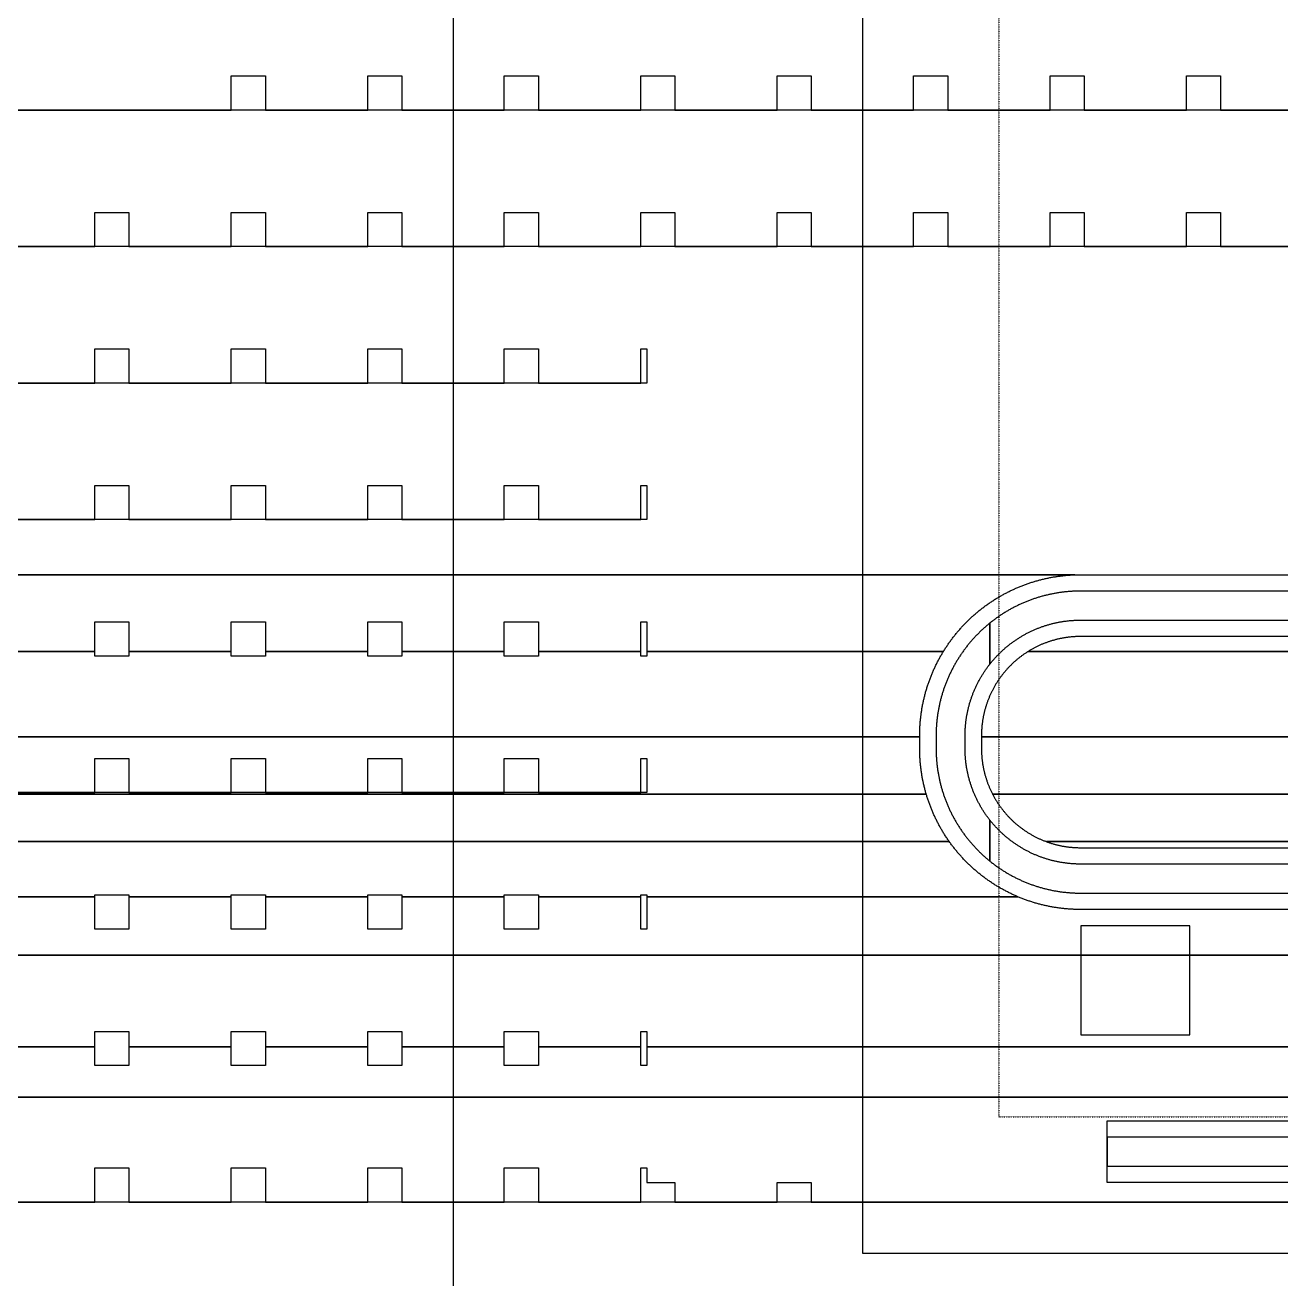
# Model space of a CAD drawing. Extents: x -3400 to 6900, y -3400 to 6900.
# Drawn here: x -214 to 707, y 381 to 1300 of the extents above; entities that cross this region are included whole.
import ezdxf

# ---------------------------------------------------------------- set-up
doc = ezdxf.new("R2010")
doc.units = 0
doc.linetypes.add('DOT', pattern=[0.2, 0, -0.2])
for name, color, linetype in [('DICEGRID', 3, 'CONTINUOUS'), ('FRAME', 8, 'CONTINUOUS'), ('MARKERS', 2, 'CONTINUOUS'), ('XOR', 1, 'CONTINUOUS')]:
    doc.layers.add(name, color=color, linetype=linetype)

# ---------------------------------------------------------------- blocks, each defined once
blk = doc.blocks.new('CHIP_XOR')
at = {"layer": '5'}
for points in [[(-337.5, 1037.5), (-262.5, 1037.5), (-262.5, 1062.5), (-237.5, 1062.5), (-237.5, 1037.5), (-162.5, 1037.5), (-162.5, 1062.5), (-137.5, 1062.5), (-137.5, 1037.5), (-62.5, 1037.5), (-62.5, 1062.5), (-37.5, 1062.5), (-37.5, 1037.5), (37.5, 1037.5), (37.5, 1062.5), (62.5, 1062.5), (62.5, 1037.5), (137.5, 1037.5), (137.5, 1062.5), (162.5, 1062.5), (162.5, 1037.5), (237.5, 1037.5), (237.5, 1062.5), (262.5, 1062.5), (262.5, 1037.5), (337.5, 1037.5), (337.5, 1062.5), (362.5, 1062.5), (362.5, 1037.5), (437.5, 1037.5), (437.5, 1062.5), (462.5, 1062.5), (462.5, 1037.5), (537.5, 1037.5), (537.5, 1062.5), (562.5, 1062.5), (562.5, 1037.5), (637.5, 1037.5)], [(-2037.5, 1137.5), (-162.5, 1137.5), (-162.5, 1162.5), (-137.5, 1162.5), (-137.5, 1137.5), (-62.5, 1137.5), (-62.5, 1162.5), (-37.5, 1162.5), (-37.5, 1137.5), (37.5, 1137.5), (37.5, 1162.5), (62.5, 1162.5), (62.5, 1137.5), (137.5, 1137.5), (137.5, 1162.5), (162.5, 1162.5), (162.5, 1137.5), (237.5, 1137.5), (237.5, 1162.5), (262.5, 1162.5), (262.5, 1137.5), (337.5, 1137.5), (337.5, 1162.5), (362.5, 1162.5), (362.5, 1137.5), (437.5, 1137.5), (437.5, 1162.5), (462.5, 1162.5), (462.5, 1137.5), (537.5, 1137.5), (537.5, 1162.5), (562.5, 1162.5), (562.5, 1137.5), (637.5, 1137.5)], [(637.5, 1137.5), (562.5, 1137.5), (537.5, 1137.5), (462.5, 1137.5), (437.5, 1137.5), (362.5, 1137.5), (337.5, 1137.5), (262.5, 1137.5), (237.5, 1137.5), (162.5, 1137.5), (137.5, 1137.5), (62.5, 1137.5), (37.5, 1137.5), (-37.5, 1137.5), (-62.5, 1137.5), (-137.5, 1137.5), (-162.5, 1137.5), (-2037.5, 1137.5)], [(-559.255, 797.063), (455.712, 797.063), (456.3975, 797.085), (457.083, 797.103), (457.7685, 797.117), (458.4545, 797.127), (459.14, 797.133), (459.8255, 797.135), (2324.91, 797.135), (2324.91, 797.063), (2334.91, 797.063), (2334.91, 1037.5), (-2334.91, 1037.5)], [(-2334.91, 937.5), (-262.5, 937.5), (-262.5, 962.5), (-237.5, 962.5), (-237.5, 937.5), (-162.5, 937.5), (-162.5, 962.5), (-137.5, 962.5), (-137.5, 937.5), (-62.5, 937.5), (-62.5, 962.5), (-37.5, 962.5), (-37.5, 937.5), (37.5, 937.5), (37.5, 962.5), (62.5, 962.5), (62.5, 937.5), (137.5, 937.5), (137.5, 962.5), (141.9525, 962.5), (141.9525, 937.5), (137.5, 937.5), (62.5, 937.5), (37.5, 937.5), (-37.5, 937.5), (-62.5, 937.5), (-137.5, 937.5), (-162.5, 937.5), (-237.5, 937.5), (-262.5, 937.5), (-2334.91, 937.5)], [(-2334.91, 837.5), (-262.5, 837.5), (-262.5, 862.5), (-237.5, 862.5), (-237.5, 837.5), (-162.5, 837.5), (-162.5, 862.5), (-137.5, 862.5), (-137.5, 837.5), (-62.5, 837.5), (-62.5, 862.5), (-37.5, 862.5), (-37.5, 837.5), (37.5, 837.5), (37.5, 862.5), (62.5, 862.5), (62.5, 837.5), (137.5, 837.5), (137.5, 862.5), (141.9525, 862.5), (141.9525, 837.5), (137.5, 837.5), (62.5, 837.5), (37.5, 837.5), (-37.5, 837.5), (-62.5, 837.5), (-137.5, 837.5), (-162.5, 837.5), (-237.5, 837.5), (-262.5, 837.5), (-2334.91, 837.5)], [(-535.543, 740.9405), (-262.5, 740.9405), (-262.5, 762.5), (-237.5, 762.5), (-237.5, 740.9405), (-162.5, 740.9405), (-162.5, 762.5), (-137.5, 762.5), (-137.5, 740.9405), (-62.5, 740.9405), (-62.5, 762.5), (-37.5, 762.5), (-37.5, 740.9405), (37.5, 740.9405), (37.5, 762.5), (62.5, 762.5), (62.5, 740.9405), (137.5, 740.9405), (137.5, 762.5), (141.9525, 762.5), (141.9525, 740.9405), (359.378, 740.9405), (359.502, 741.1425), (359.8635, 741.725), (360.229, 742.3055), (360.597, 742.884), (360.969, 743.46), (361.344, 744.034), (361.7225, 744.606), (362.1045, 745.1755), (362.4895, 745.743), (362.878, 746.3085), (363.27, 746.871), (363.6645, 747.4315), (364.063, 747.99), (364.4645, 748.546), (364.869, 749.0995), (365.277, 749.651), (365.688, 750.1995), (366.1025, 750.746), (366.52, 751.29), (366.9405, 751.832), (367.364, 752.371), (367.791, 752.9075), (368.221, 753.442), (368.6545, 753.9735), (369.0905, 754.5025), (369.5295, 755.0295), (369.972, 755.5535), (370.4175, 756.075), (370.866, 756.5935), (371.317, 757.11), (371.7715, 757.6235), (372.229, 758.1345), (372.6895, 758.6425), (373.1525, 759.1485), (373.619, 759.651), (374.088, 760.1515), (374.56, 760.649), (375.035, 761.1435), (375.5125, 761.6355), (375.9935, 762.1245), (376.477, 762.611), (376.963, 763.0945), (377.4525, 763.575), (377.944, 764.0525), (378.439, 764.5275), (378.9365, 764.9995), (379.4365, 765.469), (379.9395, 765.935), (380.445, 766.3985), (380.953, 766.8585), (381.464, 767.316), (381.978, 767.7705), (382.494, 768.222), (383.013, 768.67), (383.5345, 769.1155), (384.0585, 769.558), (384.585, 769.997), (385.114, 770.4335), (385.646, 770.8665), (386.18, 771.2965), (386.7165, 771.7235), (387.256, 772.147), (387.7975, 772.568), (388.3415, 772.9855), (388.888, 773.3995), (389.437, 773.8105), (389.988, 774.2185), (390.5415, 774.623), (391.0975, 775.0245), (391.656, 775.423), (392.2165, 775.818), (392.7795, 776.2095), (393.3445, 776.598), (393.912, 776.983), (394.4815, 777.365), (395.0535, 777.7435), (395.6275, 778.1185), (396.2035, 778.4905), (396.506, 778.683), (396.782, 778.859), (397.3625, 779.224), (397.945, 779.5855), (398.53, 779.944), (399.1165, 780.299), (399.7055, 780.6505), (400.2965, 780.9985), (400.889, 781.343), (401.484, 781.684), (402.081, 782.022), (402.6795, 782.356), (403.2805, 782.687), (403.883, 783.014), (404.4875, 783.3375), (405.094, 783.658), (405.7025, 783.9745), (406.3125, 784.2875), (406.9245, 784.597), (407.538, 784.903), (408.1535, 785.2055), (408.771, 785.5045), (409.39, 785.7995), (410.0105, 786.091), (410.633, 786.379), (411.257, 786.6635), (411.609, 786.8215), (411.8825, 786.9445), (412.5095, 787.2215), (413.1385, 787.495), (413.769, 787.7645), (414.401, 788.031), (415.0345, 788.293), (415.6695, 788.552), (416.3065, 788.807), (416.9445, 789.0585), (417.584, 789.306), (418.2245, 789.55), (418.867, 789.79), (419.511, 790.0265), (420.156, 790.259), (420.8025, 790.488), (421.45, 790.713), (422.099, 790.9345), (422.7495, 791.152), (423.401, 791.366), (424.054, 791.576), (424.708, 791.782), (425.363, 791.9845), (426.0195, 792.183), (426.677, 792.378), (427.3355, 792.569), (427.9955, 792.756), (428.656, 792.939), (429.318, 793.1185), (429.981, 793.294), (430.645, 793.466), (431.3095, 793.6335), (431.9755, 793.7975), (432.6425, 793.9575), (433.31, 794.114), (433.9785, 794.266), (434.648, 794.4145), (435.3185, 794.559), (435.9895, 794.7), (436.6615, 794.8365), (437.3345, 794.9695), (438.008, 795.098), (438.6825, 795.223), (439.3575, 795.344), (440.033, 795.4615), (440.7095, 795.5745), (441.3865, 795.684), (442.064, 795.789), (442.742, 795.8905), (443.421, 795.988), (444.1005, 796.0815), (444.78, 796.171), (445.4605, 796.2565), (446.1415, 796.338), (446.823, 796.4155), (447.5045, 796.4895), (448.187, 796.559), (448.8695, 796.6245), (449.5525, 796.6865), (450.2355, 796.744), (450.9195, 796.798), (451.6035, 796.848), (452.2875, 796.8935), (452.972, 796.9355), (453.6565, 796.9735), (454.3415, 797.0075), (455.027, 797.0375), (455.712, 797.063), (-559.255, 797.063)], [(2324.91, 751.865), (459.8255, 751.865), (459.288, 751.863), (458.75, 751.857), (458.212, 751.847), (457.6745, 751.833), (457.1365, 751.815), (456.599, 751.7935), (456.062, 751.7675), (455.5245, 751.7375), (454.988, 751.7035), (454.451, 751.666), (453.915, 751.624), (453.379, 751.578), (452.843, 751.5285), (452.308, 751.4745), (451.773, 751.417), (451.2385, 751.3555), (450.705, 751.29), (450.1715, 751.22), (449.6385, 751.1465), (449.106, 751.0695), (448.5745, 750.988), (448.0435, 750.9025), (447.513, 750.8135), (446.983, 750.72), (446.454, 750.623), (445.9255, 750.522), (445.398, 750.417), (444.871, 750.308), (444.345, 750.1955), (443.82, 750.0785), (443.2955, 749.958), (442.7725, 749.834), (442.25, 749.7055), (441.7285, 749.5735), (441.208, 749.4375), (440.6885, 749.2975), (440.17, 749.1535), (439.653, 749.006), (439.1365, 748.855), (438.6215, 748.6995), (438.1075, 748.5405), (437.595, 748.3775), (437.0835, 748.211), (436.573, 748.0405), (436.064, 747.8665), (435.5565, 747.6885), (435.05, 747.507), (434.545, 747.3215), (434.0415, 747.1325), (433.5395, 746.9395), (433.039, 746.743), (432.5395, 746.5425), (432.0415, 746.3385), (431.5455, 746.1305), (431.051, 745.9195), (430.5575, 745.7045), (430.066, 745.4855), (429.5765, 745.2635), (429.088, 745.0375), (428.6015, 744.808), (428.117, 744.5745), (427.634, 744.338), (427.1525, 744.0975), (426.673, 743.854), (426.1955, 743.6065), (425.7195, 743.3555), (425.2455, 743.101), (424.7735, 742.843), (424.3035, 742.5815), (423.835, 742.3165), (423.369, 742.048), (422.905, 741.7765), (422.4425, 741.501), (421.9825, 741.2225), (421.5245, 740.9405), (2334.91, 740.9405)], [(1631.8555, 785.135), (459.8255, 785.135), (459.176, 785.133), (458.5265, 785.127), (457.877, 785.117), (457.2275, 785.103), (456.578, 785.085), (455.929, 785.0635), (455.2795, 785.0375), (454.631, 785.0075), (453.982, 784.9735), (453.3335, 784.936), (452.685, 784.894), (452.037, 784.848), (451.3895, 784.7985), (450.742, 784.7445), (450.095, 784.687), (449.4485, 784.625), (448.802, 784.5595), (448.156, 784.49), (447.5105, 784.4165), (446.8655, 784.339), (446.2215, 784.2575), (445.5775, 784.172), (444.934, 784.0825), (444.291, 783.989), (443.6485, 783.892), (443.007, 783.7905), (442.366, 783.6855), (441.7255, 783.5765), (441.086, 783.4635), (440.4465, 783.3465), (439.8085, 783.2255), (439.171, 783.1005), (438.534, 782.972), (437.898, 782.8395), (437.263, 782.703), (436.629, 782.5625), (435.9955, 782.418), (435.363, 782.27), (434.7315, 782.118), (434.1005, 781.962), (433.471, 781.8025), (432.8425, 781.6385), (432.2145, 781.471), (431.588, 781.3), (430.9625, 781.1245), (430.338, 780.9455), (429.7145, 780.763), (429.0925, 780.576), (428.4715, 780.3855), (427.8515, 780.1915), (427.233, 779.9935), (426.6155, 779.7915), (425.999, 779.5855), (425.384, 779.3765), (424.7705, 779.163), (424.158, 778.946), (423.547, 778.7255), (422.9375, 778.501), (422.3295, 778.2725), (421.7225, 778.0405), (421.117, 777.805), (420.513, 777.5655), (419.911, 777.3225), (419.31, 777.076), (418.7105, 776.8255), (418.1125, 776.5715), (417.5165, 776.3135), (416.9215, 776.052), (416.3285, 775.787), (415.737, 775.5185), (415.1475, 775.246), (414.559, 774.97), (413.973, 774.6905), (413.388, 774.4075), (412.805, 774.1205), (412.224, 773.8305), (411.6445, 773.5365), (411.067, 773.239), (410.4915, 772.938), (409.9175, 772.6335), (409.3455, 772.3255), (408.7755, 772.014), (408.2075, 771.699), (407.641, 771.3805), (407.077, 771.059), (406.5145, 770.7335), (405.9545, 770.4045), (405.396, 770.0725), (404.84, 769.7365), (404.286, 769.3975), (403.734, 769.055), (403.184, 768.709), (402.636, 768.36), (402.0905, 768.0075), (401.547, 767.6515), (401.006, 767.292), (400.467, 766.9295), (399.93, 766.5635), (399.3955, 766.1945), (398.863, 765.822), (398.333, 765.4465), (397.8055, 765.0675), (397.28, 764.6855), (396.757, 764.3), (396.2365, 763.9115), (395.7185, 763.5195), (395.2025, 763.1245), (394.6895, 762.7265), (394.1785, 762.3255), (393.67, 761.921), (393.4215, 761.721), (393.4215, 731.685), (393.7845, 732.141), (394.15, 732.595), (394.519, 733.046), (394.8915, 733.4945), (395.2665, 733.941), (395.6445, 734.3845), (396.026, 734.825), (396.4105, 735.2635), (396.7975, 735.699), (397.188, 736.132), (397.581, 736.562), (397.9775, 736.9895), (398.3765, 737.414), (398.7785, 737.836), (399.1835, 738.2555), (399.5915, 738.672), (400.0025, 739.0855), (400.416, 739.496), (400.8325, 739.904), (401.2515, 740.309), (401.6735, 740.711), (402.098, 741.11), (402.5255, 741.5065), (402.956, 741.8995), (403.3885, 742.29), (403.8245, 742.6775), (404.2625, 743.0615), (404.7035, 743.443), (405.147, 743.821), (405.593, 744.1965), (406.0415, 744.5685), (406.4925, 744.9375), (406.9465, 745.3035), (407.4025, 745.666), (407.8615, 746.0255), (408.3225, 746.382), (408.7865, 746.7355), (409.2525, 747.0855), (409.721, 747.432), (410.1915, 747.7755), (410.665, 748.116), (411.1405, 748.453), (411.618, 748.787), (412.0985, 749.1175), (412.5805, 749.4445), (413.0655, 749.7685), (413.552, 750.089), (414.0415, 750.406), (414.5325, 750.7195), (415.026, 751.03), (415.5215, 751.337), (416.019, 751.6405), (416.5185, 751.9405), (417.0205, 752.237), (417.524, 752.5305), (418.03, 752.82), (418.5375, 753.106), (419.0475, 753.389), (419.559, 753.668), (420.0725, 753.944), (420.588, 754.216), (421.1055, 754.4845), (421.6245, 754.7495), (422.1455, 755.011), (422.6685, 755.2685), (423.193, 755.523), (423.719, 755.7735), (424.247, 756.0205), (424.777, 756.2635), (425.308, 756.503), (425.841, 756.739), (426.3755, 756.9715), (426.912, 757.2), (427.4495, 757.425), (427.989, 757.646), (428.5295, 757.8635), (429.072, 758.0775), (429.6155, 758.2875), (430.1605, 758.4935), (430.7075, 758.696), (431.255, 758.895), (431.8045, 759.09), (432.355, 759.281), (432.907, 759.4685), (433.4605, 759.652), (434.015, 759.8315), (434.5705, 760.0075), (435.1275, 760.1795), (435.6855, 760.348), (436.2445, 760.512), (436.805, 760.673), (437.3665, 760.8295), (437.929, 760.982), (438.4925, 761.131), (439.057, 761.276), (439.6225, 761.4175), (440.189, 761.5545), (440.7565, 761.688), (441.3245, 761.8175), (441.894, 761.943), (442.464, 762.0645), (443.035, 762.182), (443.6065, 762.2955), (444.179, 762.4055), (444.752, 762.5115), (445.326, 762.613), (445.9005, 762.711), (446.476, 762.805), (447.0515, 762.895), (447.628, 762.981), (448.205, 763.063), (448.783, 763.141), (449.361, 763.2155), (449.9395, 763.2855), (450.5185, 763.3515), (451.0985, 763.4135), (451.678, 763.472), (452.2585, 763.526), (452.8395, 763.576), (453.4205, 763.622), (454.0015, 763.6645), (454.5835, 763.7025), (455.165, 763.7365), (455.747, 763.7665), (456.3295, 763.7925), (456.912, 763.815), (457.4945, 763.833), (458.0775, 763.847), (458.66, 763.857), (459.243, 763.863), (459.8255, 763.865), (1631.8555, 763.865)], [(-543.2965, 678.2805), (341.9525, 678.2805), (341.9525, 679.262), (341.9545, 679.9475), (341.9605, 680.6335), (341.9705, 681.319), (341.9845, 682.0045), (342.0025, 682.69), (342.0245, 683.3755), (342.0505, 684.061), (342.0805, 684.746), (342.114, 685.431), (342.152, 686.1155), (342.194, 686.8), (342.24, 687.4845), (342.2895, 688.1685), (342.3435, 688.852), (342.401, 689.535), (342.463, 690.218), (342.5285, 690.901), (342.5985, 691.583), (342.672, 692.265), (342.7495, 692.946), (342.8315, 693.627), (342.917, 694.3075), (343.0065, 694.9875), (343.1, 695.6665), (343.197, 696.3455), (343.2985, 697.0235), (343.404, 697.7015), (343.513, 698.3785), (343.6265, 699.0545), (343.7435, 699.7305), (343.8645, 700.4055), (343.9895, 701.0795), (344.1185, 701.753), (344.251, 702.426), (344.388, 703.098), (344.5285, 703.769), (344.673, 704.4395), (344.8215, 705.109), (344.9735, 705.7775), (345.13, 706.4455), (345.29, 707.112), (345.454, 707.778), (345.622, 708.443), (345.7935, 709.107), (345.969, 709.7695), (346.1485, 710.4315), (346.332, 711.0925), (346.519, 711.752), (346.71, 712.411), (346.9045, 713.0685), (347.103, 713.7245), (347.3055, 714.38), (347.512, 715.034), (347.722, 715.6865), (347.9355, 716.3385), (348.153, 716.9885), (348.3745, 717.6375), (348.423, 717.7765), (348.5995, 718.2855), (348.8285, 718.932), (349.0615, 719.577), (349.2975, 720.2205), (349.538, 720.863), (349.7815, 721.504), (350.0295, 722.1435), (350.2805, 722.7815), (350.5355, 723.418), (350.7945, 724.053), (351.057, 724.6865), (351.323, 725.3185), (351.593, 725.949), (351.866, 726.578), (352.1435, 727.205), (352.424, 727.831), (352.7085, 728.455), (352.9965, 729.077), (353.288, 729.698), (353.5835, 730.317), (353.882, 730.934), (354.1845, 731.5495), (354.4905, 732.1635), (354.8, 732.775), (355.113, 733.3855), (355.43, 733.9935), (355.75, 734.6), (356.0735, 735.2045), (356.401, 735.807), (356.7315, 736.408), (357.066, 737.0065), (357.4035, 737.6035), (357.7445, 738.1985), (358.0895, 738.7915), (358.4375, 739.382), (358.789, 739.971), (359.1435, 740.558), (359.378, 740.9405), (141.9525, 740.9405), (141.9525, 737.5), (137.5, 737.5), (137.5, 740.9405), (62.5, 740.9405), (62.5, 737.5), (37.5, 737.5), (37.5, 740.9405), (-37.5, 740.9405), (-37.5, 737.5), (-62.5, 737.5), (-62.5, 740.9405), (-137.5, 740.9405), (-137.5, 737.5), (-162.5, 737.5), (-162.5, 740.9405), (-237.5, 740.9405), (-237.5, 737.5), (-262.5, 737.5), (-262.5, 740.9405), (-535.543, 740.9405)], [(2334.91, 740.9405), (421.5245, 740.9405), (421.0685, 740.655), (420.6145, 740.366), (420.163, 740.0735), (419.7135, 739.778), (419.2665, 739.4795), (418.821, 739.177), (418.3785, 738.8715), (417.938, 738.563), (417.4995, 738.251), (417.0635, 737.9355), (416.63, 737.6175), (416.199, 737.2955), (415.77, 736.971), (415.344, 736.643), (414.92, 736.3115), (414.4985, 735.9775), (414.0795, 735.64), (413.663, 735.2995), (413.249, 734.956), (412.8375, 734.609), (412.429, 734.2595), (412.0225, 733.907), (411.619, 733.551), (411.218, 733.1925), (410.82, 732.831), (410.4245, 732.4665), (410.0315, 732.099), (409.6415, 731.7285), (409.254, 731.355), (408.8695, 730.979), (408.4875, 730.6), (408.1085, 730.2185), (407.7325, 729.8335), (407.359, 729.4465), (406.989, 729.056), (406.6215, 728.6635), (406.257, 728.268), (405.895, 727.8695), (405.5365, 727.4685), (405.181, 727.065), (404.828, 726.659), (404.4785, 726.25), (404.132, 725.8385), (403.788, 725.4245), (403.4475, 725.008), (403.1105, 724.5895), (402.776, 724.168), (402.445, 723.744), (402.117, 723.3175), (401.792, 722.8885), (401.4705, 722.4575), (401.152, 722.024), (400.8365, 721.588), (400.5245, 721.15), (400.216, 720.7095), (399.9105, 720.2665), (399.6085, 719.8215), (399.3095, 719.374), (399.014, 718.9245), (398.7215, 718.473), (398.433, 718.019), (398.281, 717.7765), (398.1475, 717.563), (397.8655, 717.105), (397.5865, 716.645), (397.3115, 716.183), (397.0395, 715.7185), (396.771, 715.2525), (396.506, 714.784), (396.2445, 714.314), (395.9865, 713.842), (395.732, 713.368), (395.4815, 712.8925), (395.234, 712.4145), (394.99, 711.935), (394.7495, 711.454), (394.513, 710.971), (394.28, 710.486), (394.0505, 709.9995), (393.8245, 709.5115), (393.602, 709.0215), (393.3835, 708.53), (393.1685, 708.037), (392.957, 707.542), (392.749, 707.046), (392.545, 706.548), (392.345, 706.049), (392.1485, 705.548), (391.9555, 705.046), (391.766, 704.5425), (391.5805, 704.0375), (391.399, 703.531), (391.221, 703.0235), (391.047, 702.5145), (390.8765, 702.004), (390.71, 701.493), (390.547, 700.98), (390.388, 700.466), (390.233, 699.951), (390.0815, 699.435), (389.934, 698.9175), (389.79, 698.399), (389.6505, 697.8795), (389.5145, 697.359), (389.382, 696.838), (389.254, 696.3155), (389.1295, 695.792), (389.009, 695.2675), (388.8925, 694.7425), (388.7795, 694.2165), (388.6705, 693.69), (388.5655, 693.162), (388.4645, 692.634), (388.3675, 692.1045), (388.2745, 691.575), (388.185, 691.0445), (388.1, 690.5135), (388.0185, 689.9815), (387.941, 689.449), (387.8675, 688.9165), (387.798, 688.383), (387.732, 687.849), (387.6705, 687.3145), (387.613, 686.7795), (387.559, 686.2445), (387.5095, 685.709), (387.4635, 685.173), (387.422, 684.6365), (387.384, 684.1), (387.35, 683.563), (387.3205, 683.026), (387.2945, 682.4885), (387.2725, 681.951), (387.2545, 681.4135), (387.2405, 680.8755), (387.2305, 680.338), (387.2245, 679.8), (387.2225, 679.262), (387.2225, 678.2805), (2334.91, 678.2805)], [(-573.699, 637.5), (-262.5, 637.5), (-262.5, 662.5), (-237.5, 662.5), (-237.5, 637.5), (-162.5, 637.5), (-162.5, 662.5), (-137.5, 662.5), (-137.5, 637.5), (-62.5, 637.5), (-62.5, 662.5), (-37.5, 662.5), (-37.5, 637.5), (37.5, 637.5), (37.5, 662.5), (62.5, 662.5), (62.5, 637.5), (137.5, 637.5), (137.5, 662.5), (141.9525, 662.5), (141.9525, 637.5), (137.5, 637.5), (62.5, 637.5), (37.5, 637.5), (-37.5, 637.5), (-62.5, 637.5), (-137.5, 637.5), (-162.5, 637.5), (-237.5, 637.5), (-262.5, 637.5), (-573.699, 637.5)], [(-575.223, 636.2675), (346.805, 636.2675), (346.71, 636.589), (346.519, 637.248), (346.332, 637.9075), (346.1485, 638.5685), (345.969, 639.2305), (345.7935, 639.893), (345.622, 640.557), (345.454, 641.222), (345.29, 641.888), (345.13, 642.5545), (344.9735, 643.2225), (344.8215, 643.891), (344.673, 644.5605), (344.5285, 645.231), (344.388, 645.902), (344.325, 646.2115), (344.251, 646.574), (344.1185, 647.247), (343.9895, 647.9205), (343.8645, 648.5945), (343.7435, 649.2695), (343.6265, 649.9455), (343.513, 650.6215), (343.404, 651.2985), (343.2985, 651.9765), (343.197, 652.6545), (343.1, 653.3335), (343.0065, 654.0125), (342.917, 654.6925), (342.8315, 655.373), (342.7495, 656.054), (342.672, 656.735), (342.5985, 657.417), (342.5285, 658.099), (342.463, 658.782), (342.401, 659.465), (342.3435, 660.148), (342.2895, 660.8315), (342.24, 661.5155), (342.194, 662.2), (342.152, 662.8845), (342.114, 663.569), (342.0805, 664.254), (342.0505, 664.939), (342.0245, 665.6245), (342.0025, 666.31), (341.9845, 666.9955), (341.9705, 667.681), (341.9605, 668.3665), (341.9545, 669.0525), (341.9525, 669.738), (341.9525, 678.2805), (-543.2965, 678.2805)], [(2334.91, 678.2805), (387.2225, 678.2805), (387.2225, 669.738), (387.2245, 669.2), (387.2305, 668.662), (387.2405, 668.1245), (387.2545, 667.5865), (387.2725, 667.049), (387.2945, 666.5115), (387.3205, 665.974), (387.35, 665.437), (387.384, 664.9), (387.422, 664.3635), (387.4635, 663.827), (387.5095, 663.291), (387.559, 662.7555), (387.613, 662.2205), (387.6705, 661.6855), (387.732, 661.151), (387.798, 660.617), (387.8675, 660.0835), (387.941, 659.551), (388.0185, 659.0185), (388.1, 658.4865), (388.185, 657.9555), (388.2745, 657.425), (388.3675, 656.8955), (388.4645, 656.366), (388.5655, 655.838), (388.6705, 655.31), (388.7795, 654.7835), (388.8925, 654.2575), (389.009, 653.7325), (389.1295, 653.208), (389.254, 652.6845), (389.382, 652.162), (389.5145, 651.641), (389.6505, 651.1205), (389.79, 650.601), (389.934, 650.0825), (390.0815, 649.565), (390.233, 649.049), (390.388, 648.534), (390.547, 648.02), (390.71, 647.5075), (390.8765, 646.996), (391.047, 646.4855), (391.141, 646.2115), (391.221, 645.9765), (391.399, 645.469), (391.5805, 644.9625), (391.766, 644.4575), (391.9555, 643.954), (392.1485, 643.452), (392.345, 642.951), (392.545, 642.452), (392.749, 641.954), (392.957, 641.458), (393.1685, 640.963), (393.3835, 640.47), (393.602, 639.9785), (393.8245, 639.4885), (394.0505, 639.0005), (394.28, 638.514), (394.513, 638.029), (394.7495, 637.546), (394.99, 637.065), (395.234, 636.5855), (395.3985, 636.2675), (2334.91, 636.2675)], [(-1592.813, 601.5685), (363.6645, 601.5685), (363.27, 602.129), (362.878, 602.6915), (362.4895, 603.257), (362.1045, 603.8245), (361.7225, 604.394), (361.344, 604.966), (360.969, 605.54), (360.597, 606.116), (360.229, 606.6945), (359.8635, 607.275), (359.502, 607.8575), (359.1435, 608.442), (358.789, 609.029), (358.4375, 609.618), (358.0895, 610.2085), (357.7445, 610.8015), (357.5455, 611.149), (357.4035, 611.3965), (357.066, 611.9935), (356.7315, 612.592), (356.401, 613.193), (356.0735, 613.7955), (355.75, 614.4), (355.43, 615.0065), (355.113, 615.6145), (354.8, 616.225), (354.4905, 616.8365), (354.1845, 617.4505), (353.882, 618.066), (353.5835, 618.683), (353.288, 619.302), (352.9965, 619.923), (352.7085, 620.545), (352.424, 621.169), (352.1435, 621.795), (351.866, 622.422), (351.593, 623.051), (351.323, 623.6815), (351.057, 624.3135), (350.7945, 624.947), (350.5355, 625.582), (350.2805, 626.2185), (350.0295, 626.8565), (349.7815, 627.496), (349.538, 628.137), (349.2975, 628.7795), (349.0615, 629.423), (348.8285, 630.068), (348.5995, 630.7145), (348.3745, 631.3625), (348.153, 632.0115), (347.9355, 632.6615), (347.722, 633.3135), (347.512, 633.966), (347.3055, 634.62), (347.103, 635.2755), (346.9045, 635.9315), (346.805, 636.2675), (-575.223, 636.2675)], [(2334.91, 636.2675), (395.3985, 636.2675), (395.4815, 636.1075), (395.732, 635.632), (395.9865, 635.158), (396.2445, 634.686), (396.506, 634.216), (396.771, 633.7475), (397.0395, 633.2815), (397.3115, 632.817), (397.5865, 632.355), (397.8655, 631.895), (398.1475, 631.437), (398.433, 630.981), (398.7215, 630.527), (399.014, 630.0755), (399.3095, 629.626), (399.6085, 629.1785), (399.9105, 628.7335), (400.216, 628.2905), (400.5245, 627.85), (400.8365, 627.412), (401.152, 626.976), (401.4705, 626.5425), (401.792, 626.1115), (402.117, 625.6825), (402.445, 625.256), (402.776, 624.832), (403.1105, 624.4105), (403.4475, 623.992), (403.788, 623.5755), (404.132, 623.1615), (404.4785, 622.75), (404.828, 622.341), (405.181, 621.935), (405.5365, 621.5315), (405.895, 621.1305), (406.257, 620.732), (406.6215, 620.3365), (406.989, 619.944), (407.359, 619.5535), (407.7325, 619.1665), (408.1085, 618.7815), (408.4875, 618.4), (408.8695, 618.021), (409.254, 617.645), (409.6415, 617.2715), (410.0315, 616.901), (410.4245, 616.5335), (410.82, 616.169), (411.218, 615.8075), (411.619, 615.449), (412.0225, 615.093), (412.429, 614.7405), (412.8375, 614.391), (413.249, 614.044), (413.663, 613.7005), (414.0795, 613.36), (414.4985, 613.0225), (414.92, 612.6885), (415.344, 612.357), (415.77, 612.029), (416.199, 611.7045), (416.63, 611.3825), (416.9485, 611.149), (417.0635, 611.0645), (417.4995, 610.749), (417.938, 610.437), (418.3785, 610.1285), (418.821, 609.823), (419.2665, 609.5205), (419.7135, 609.222), (420.163, 608.9265), (420.6145, 608.634), (421.0685, 608.345), (421.5245, 608.0595), (421.9825, 607.7775), (422.4425, 607.499), (422.905, 607.2235), (423.369, 606.952), (423.835, 606.6835), (424.3035, 606.4185), (424.7735, 606.157), (425.2455, 605.899), (425.7195, 605.6445), (426.1955, 605.3935), (426.673, 605.146), (427.1525, 604.9025), (427.634, 604.662), (428.117, 604.4255), (428.6015, 604.192), (429.088, 603.9625), (429.5765, 603.7365), (430.066, 603.5145), (430.5575, 603.2955), (431.051, 603.0805), (431.5455, 602.8695), (432.0415, 602.6615), (432.5395, 602.4575), (433.039, 602.257), (433.5395, 602.0605), (434.0415, 601.8675), (434.545, 601.6785), (434.8455, 601.5685), (2334.91, 601.5685)], [(1631.8555, 585.135), (459.8255, 585.135), (459.243, 585.137), (458.66, 585.143), (458.0775, 585.153), (457.4945, 585.167), (456.912, 585.185), (456.3295, 585.2075), (455.747, 585.2335), (455.165, 585.2635), (454.5835, 585.2975), (454.0015, 585.3355), (453.4205, 585.378), (452.8395, 585.424), (452.2585, 585.474), (451.678, 585.528), (451.0985, 585.5865), (450.5185, 585.6485), (449.9395, 585.7145), (449.361, 585.7845), (448.783, 585.859), (448.205, 585.937), (447.628, 586.019), (447.0515, 586.105), (446.476, 586.195), (445.9005, 586.289), (445.326, 586.387), (444.752, 586.4885), (444.179, 586.5945), (443.6065, 586.7045), (443.035, 586.818), (442.464, 586.9355), (441.894, 587.057), (441.3245, 587.1825), (440.7565, 587.312), (440.189, 587.4455), (439.6225, 587.5825), (439.057, 587.724), (438.4925, 587.869), (437.929, 588.018), (437.3665, 588.1705), (436.805, 588.327), (436.2445, 588.488), (435.6855, 588.652), (435.1275, 588.8205), (434.5705, 588.9925), (434.015, 589.1685), (433.4605, 589.348), (432.907, 589.5315), (432.355, 589.719), (431.8045, 589.91), (431.255, 590.105), (430.7075, 590.304), (430.1605, 590.5065), (429.6155, 590.7125), (429.072, 590.9225), (428.5295, 591.1365), (427.989, 591.354), (427.4495, 591.575), (426.912, 591.8), (426.3755, 592.0285), (425.841, 592.261), (425.308, 592.497), (424.777, 592.7365), (424.247, 592.9795), (423.719, 593.2265), (423.193, 593.477), (422.6685, 593.7315), (422.1455, 593.989), (421.6245, 594.2505), (421.1055, 594.5155), (420.588, 594.784), (420.0725, 595.056), (419.559, 595.332), (419.0475, 595.611), (418.5375, 595.894), (418.03, 596.18), (417.524, 596.4695), (417.0205, 596.763), (416.5185, 597.0595), (416.019, 597.3595), (415.5215, 597.663), (415.026, 597.97), (414.5325, 598.2805), (414.0415, 598.594), (413.552, 598.911), (413.0655, 599.2315), (412.5805, 599.5555), (412.0985, 599.8825), (411.618, 600.213), (411.1405, 600.547), (410.665, 600.884), (410.1915, 601.2245), (409.721, 601.568), (409.2525, 601.9145), (408.7865, 602.2645), (408.3225, 602.618), (407.8615, 602.9745), (407.4025, 603.334), (406.9465, 603.6965), (406.4925, 604.0625), (406.0415, 604.4315), (405.593, 604.8035), (405.147, 605.179), (404.7035, 605.557), (404.2625, 605.9385), (403.8245, 606.3225), (403.3885, 606.71), (402.956, 607.1005), (402.5255, 607.4935), (402.098, 607.89), (401.6735, 608.289), (401.2515, 608.691), (400.8325, 609.096), (400.416, 609.504), (400.0025, 609.9145), (399.5915, 610.328), (399.1835, 610.7445), (398.7785, 611.164), (398.3765, 611.586), (397.9775, 612.0105), (397.581, 612.438), (397.188, 612.868), (396.7975, 613.301), (396.4105, 613.7365), (396.026, 614.175), (395.6445, 614.6155), (395.2665, 615.059), (394.8915, 615.5055), (394.519, 615.954), (394.15, 616.405), (393.7845, 616.859), (393.4215, 617.315), (393.4215, 587.279), (393.67, 587.079), (394.1785, 586.6745), (394.6895, 586.2735), (395.2025, 585.8755), (395.7185, 585.4805), (396.2365, 585.0885), (396.757, 584.7), (397.28, 584.3145), (397.8055, 583.9325), (398.333, 583.5535), (398.863, 583.178), (399.3955, 582.8055), (399.93, 582.4365), (400.467, 582.0705), (401.006, 581.708), (401.547, 581.3485), (402.0905, 580.9925), (402.636, 580.64), (403.184, 580.291), (403.734, 579.945), (404.286, 579.6025), (404.84, 579.2635), (405.396, 578.9275), (405.9545, 578.5955), (406.5145, 578.2665), (407.077, 577.941), (407.641, 577.6195), (408.2075, 577.301), (408.7755, 576.986), (409.3455, 576.6745), (409.9175, 576.3665), (410.4915, 576.062), (411.067, 575.761), (411.6445, 575.4635), (412.224, 575.1695), (412.805, 574.8795), (413.388, 574.5925), (413.973, 574.3095), (414.559, 574.03), (415.1475, 573.754), (415.737, 573.4815), (416.3285, 573.213), (416.9215, 572.948), (417.5165, 572.6865), (418.1125, 572.4285), (418.7105, 572.1745), (419.31, 571.924), (419.911, 571.6775), (420.513, 571.4345), (421.117, 571.195), (421.7225, 570.9595), (422.3295, 570.7275), (422.9375, 570.499), (423.547, 570.2745), (424.158, 570.054), (424.7705, 569.837), (425.384, 569.6235), (425.999, 569.4145), (426.6155, 569.2085), (427.233, 569.0065), (427.8515, 568.8085), (428.4715, 568.6145), (429.0925, 568.424), (429.7145, 568.237), (430.338, 568.0545), (430.9625, 567.8755), (431.588, 567.7), (432.2145, 567.529), (432.8425, 567.3615), (433.471, 567.1975), (434.1005, 567.038), (434.7315, 566.882), (435.363, 566.73), (435.9955, 566.582), (436.629, 566.4375), (437.263, 566.297), (437.898, 566.1605), (438.534, 566.028), (439.171, 565.8995), (439.8085, 565.7745), (440.4465, 565.6535), (441.086, 565.5365), (441.7255, 565.4235), (442.366, 565.3145), (443.007, 565.2095), (443.6485, 565.108), (444.291, 565.011), (444.934, 564.9175), (445.5775, 564.828), (446.2215, 564.7425), (446.8655, 564.661), (447.5105, 564.5835), (448.156, 564.51), (448.802, 564.4405), (449.4485, 564.375), (450.095, 564.313), (450.742, 564.2555), (451.3895, 564.2015), (452.037, 564.152), (452.685, 564.106), (453.3335, 564.064), (453.982, 564.0265), (454.631, 563.9925), (455.2795, 563.9625), (455.929, 563.9365), (456.578, 563.915), (457.2275, 563.897), (457.877, 563.883), (458.5265, 563.873), (459.176, 563.867), (459.8255, 563.865), (1631.8555, 563.865)], [(-1627.848, 561.1435), (-262.5, 561.1435), (-262.5, 562.5), (-237.5, 562.5), (-237.5, 561.1435), (-162.5, 561.1435), (-162.5, 562.5), (-137.5, 562.5), (-137.5, 561.1435), (-62.5, 561.1435), (-62.5, 562.5), (-37.5, 562.5), (-37.5, 561.1435), (37.5, 561.1435), (37.5, 562.5), (62.5, 562.5), (62.5, 561.1435), (137.5, 561.1435), (137.5, 562.5), (141.9525, 562.5), (141.9525, 561.1435), (413.9875, 561.1435), (413.769, 561.2355), (413.1385, 561.505), (412.5095, 561.7785), (411.8825, 562.0555), (411.257, 562.3365), (410.633, 562.621), (410.0105, 562.909), (409.39, 563.2005), (408.771, 563.4955), (408.1535, 563.7945), (407.538, 564.097), (406.9245, 564.403), (406.3125, 564.7125), (405.7025, 565.0255), (405.094, 565.342), (404.4875, 565.6625), (403.883, 565.986), (403.2805, 566.313), (402.6795, 566.644), (402.081, 566.978), (401.484, 567.316), (400.889, 567.657), (400.2965, 568.0015), (399.7055, 568.3495), (399.1165, 568.701), (398.53, 569.056), (397.945, 569.4145), (397.3625, 569.776), (396.782, 570.141), (396.665, 570.2155), (396.506, 570.317), (396.2035, 570.5095), (395.6275, 570.8815), (395.0535, 571.2565), (394.4815, 571.635), (393.912, 572.017), (393.3445, 572.402), (392.7795, 572.7905), (392.2165, 573.182), (391.656, 573.577), (391.0975, 573.9755), (390.5415, 574.377), (389.988, 574.7815), (389.437, 575.1895), (388.888, 575.6005), (388.3415, 576.0145), (387.7975, 576.432), (387.256, 576.853), (386.7165, 577.2765), (386.18, 577.7035), (385.646, 578.1335), (385.114, 578.5665), (384.585, 579.003), (384.0585, 579.442), (383.5345, 579.8845), (383.013, 580.33), (382.494, 580.778), (381.978, 581.2295), (381.464, 581.684), (380.953, 582.1415), (380.445, 582.6015), (379.9395, 583.065), (379.4365, 583.531), (378.9365, 584.0005), (378.439, 584.4725), (377.944, 584.9475), (377.4525, 585.425), (376.963, 585.9055), (376.477, 586.389), (375.9935, 586.8755), (375.5125, 587.3645), (375.035, 587.8565), (374.56, 588.351), (374.088, 588.8485), (373.619, 589.349), (373.1525, 589.8515), (372.6895, 590.3575), (372.229, 590.8655), (371.7715, 591.3765), (371.317, 591.89), (370.866, 592.4065), (370.4175, 592.925), (369.972, 593.4465), (369.5295, 593.9705), (369.0905, 594.4975), (368.6545, 595.0265), (368.221, 595.558), (367.791, 596.0925), (367.364, 596.629), (366.9405, 597.168), (366.52, 597.71), (366.1025, 598.254), (365.688, 598.8005), (365.277, 599.349), (364.869, 599.9005), (364.4645, 600.454), (364.063, 601.01), (363.6645, 601.5685), (-1592.813, 601.5685)], [(2334.91, 601.5685), (434.8455, 601.5685), (435.05, 601.493), (435.5565, 601.3115), (436.064, 601.1335), (436.573, 600.9595), (437.0835, 600.789), (437.595, 600.6225), (438.1075, 600.4595), (438.6215, 600.3005), (439.1365, 600.145), (439.653, 599.994), (440.17, 599.8465), (440.6885, 599.7025), (441.208, 599.5625), (441.7285, 599.4265), (442.25, 599.2945), (442.7725, 599.166), (443.2955, 599.042), (443.82, 598.9215), (444.345, 598.8045), (444.871, 598.692), (445.398, 598.583), (445.9255, 598.478), (446.454, 598.377), (446.983, 598.28), (447.513, 598.1865), (448.0435, 598.0975), (448.5745, 598.012), (449.106, 597.9305), (449.6385, 597.8535), (450.1715, 597.78), (450.705, 597.71), (451.2385, 597.6445), (451.773, 597.583), (452.308, 597.5255), (452.843, 597.4715), (453.379, 597.422), (453.915, 597.376), (454.451, 597.334), (454.988, 597.2965), (455.5245, 597.2625), (456.062, 597.2325), (456.599, 597.2065), (457.1365, 597.185), (457.6745, 597.167), (458.212, 597.153), (458.75, 597.143), (459.288, 597.137), (459.8255, 597.135), (1631.8555, 597.135)], [(-1634.13, 518.4305), (1692.987, 518.4305)], [(1631.8555, 551.865), (459.8255, 551.865), (459.14, 551.867), (458.4545, 551.873), (457.7685, 551.883), (457.083, 551.897), (456.3975, 551.915), (455.712, 551.937), (455.027, 551.9625), (454.3415, 551.9925), (453.6565, 552.0265), (452.972, 552.0645), (452.2875, 552.1065), (451.6035, 552.152), (450.9195, 552.202), (450.2355, 552.256), (449.5525, 552.3135), (448.8695, 552.3755), (448.187, 552.441), (447.5045, 552.5105), (446.823, 552.5845), (446.1415, 552.662), (445.4605, 552.7435), (444.78, 552.829), (444.1005, 552.9185), (443.421, 553.012), (442.742, 553.1095), (442.064, 553.211), (441.3865, 553.316), (440.7095, 553.4255), (440.033, 553.5385), (439.3575, 553.656), (438.6825, 553.777), (438.008, 553.902), (437.3345, 554.0305), (436.6615, 554.1635), (435.9895, 554.3), (435.3185, 554.441), (434.648, 554.5855), (433.9785, 554.734), (433.31, 554.886), (432.6425, 555.0425), (431.9755, 555.2025), (431.3095, 555.3665), (430.645, 555.534), (429.981, 555.706), (429.318, 555.8815), (428.656, 556.061), (427.9955, 556.244), (427.3355, 556.431), (426.677, 556.622), (426.0195, 556.817), (425.363, 557.0155), (424.708, 557.218), (424.054, 557.424), (423.401, 557.634), (422.7495, 557.848), (422.099, 558.0655), (421.45, 558.287), (420.8025, 558.512), (420.156, 558.741), (419.511, 558.9735), (418.867, 559.21), (418.2245, 559.45), (417.584, 559.694), (416.9445, 559.9415), (416.3065, 560.193), (415.6695, 560.448), (415.0345, 560.707), (414.401, 560.969), (413.9875, 561.1435), (141.9525, 561.1435), (141.9525, 537.5), (137.5, 537.5), (137.5, 561.1435), (62.5, 561.1435), (62.5, 537.5), (37.5, 537.5), (37.5, 561.1435), (-37.5, 561.1435), (-37.5, 537.5), (-62.5, 537.5), (-62.5, 561.1435), (-137.5, 561.1435), (-137.5, 537.5), (-162.5, 537.5), (-162.5, 561.1435), (-237.5, 561.1435), (-237.5, 537.5), (-262.5, 537.5), (-262.5, 561.1435), (-1627.848, 561.1435)], [(1692.987, 518.4305), (-1634.13, 518.4305)], [(-1598.5495, 451.1325), (-262.5, 451.1325), (-262.5, 462.5), (-237.5, 462.5), (-237.5, 451.1325), (-162.5, 451.1325), (-162.5, 462.5), (-137.5, 462.5), (-137.5, 451.1325), (-62.5, 451.1325), (-62.5, 462.5), (-37.5, 462.5), (-37.5, 451.1325), (37.5, 451.1325), (37.5, 462.5), (62.5, 462.5), (62.5, 451.1325), (137.5, 451.1325), (137.5, 462.5), (141.9525, 462.5), (141.9525, 451.1325), (1702.0345, 451.1325)], [(-792.5135, 414.4), (1678.8545, 414.4)], [(1702.0345, 451.1325), (141.9525, 451.1325), (141.9525, 437.5), (137.5, 437.5), (137.5, 451.1325), (62.5, 451.1325), (62.5, 437.5), (37.5, 437.5), (37.5, 451.1325), (-37.5, 451.1325), (-37.5, 437.5), (-62.5, 437.5), (-62.5, 451.1325), (-137.5, 451.1325), (-137.5, 437.5), (-162.5, 437.5), (-162.5, 451.1325), (-237.5, 451.1325), (-237.5, 437.5), (-262.5, 437.5), (-262.5, 451.1325), (-1598.5495, 451.1325)], [(1631.8555, 351.865), (479.247, 351.865), (479.247, 397.135), (1631.8555, 397.135)], [(1678.8545, 414.4), (-792.5135, 414.4)], [(-337.5, 337.5), (-262.5, 337.5), (-262.5, 362.5), (-237.5, 362.5), (-237.5, 337.5), (-162.5, 337.5), (-162.5, 362.5), (-137.5, 362.5), (-137.5, 337.5), (-62.5, 337.5), (-62.5, 362.5), (-37.5, 362.5), (-37.5, 337.5), (37.5, 337.5), (37.5, 362.5), (62.5, 362.5), (62.5, 337.5), (137.5, 337.5), (137.5, 362.5), (141.9525, 362.5), (141.9525, 351.865), (162.5, 351.865), (162.5, 337.5), (237.5, 337.5), (237.5, 351.865), (262.5, 351.865), (262.5, 337.5), (1949.729, 337.5)], [(1949.729, 337.5), (262.5, 337.5), (237.5, 337.5), (162.5, 337.5), (137.5, 337.5), (62.5, 337.5), (37.5, 337.5), (-37.5, 337.5), (-62.5, 337.5), (-137.5, 337.5), (-162.5, 337.5), (-237.5, 337.5), (-262.5, 337.5), (-337.5, 337.5)]]:
    blk.add_lwpolyline(points, dxfattribs=at)
for points in [[(393.4215, 617.315), (393.062, 617.774), (392.7055, 618.235), (392.3525, 618.6985), (392.0025, 619.1645), (391.6555, 619.633), (391.312, 620.104), (390.9715, 620.577), (390.6345, 621.0525), (390.301, 621.5305), (389.9705, 622.0105), (389.643, 622.493), (389.3195, 622.9775), (388.999, 623.4645), (388.682, 623.9535), (388.368, 624.445), (388.0575, 624.938), (387.7505, 625.4335), (387.447, 625.9315), (387.147, 626.431), (386.8505, 626.933), (386.5575, 627.4365), (386.2675, 627.9425), (385.9815, 628.45), (385.6985, 628.96), (385.4195, 629.4715), (385.144, 629.985), (384.872, 630.5005), (384.603, 631.018), (384.3385, 631.537), (384.077, 632.058), (383.819, 632.5805), (383.565, 633.105), (383.3145, 633.6315), (383.0675, 634.1595), (382.824, 634.689), (382.5845, 635.2205), (382.3485, 635.7535), (382.116, 636.288), (381.8875, 636.824), (381.6625, 637.362), (381.4415, 637.901), (381.224, 638.442), (381.0105, 638.984), (380.8005, 639.528), (380.594, 640.073), (380.3915, 640.6195), (380.193, 641.1675), (379.998, 641.717), (379.8065, 642.2675), (379.6195, 642.8195), (379.436, 643.3725), (379.256, 643.927), (379.08, 644.483), (378.908, 645.0395), (378.74, 645.598), (378.5755, 646.157), (378.415, 646.7175), (378.258, 647.2785), (378.1055, 647.841), (377.9565, 648.4045), (377.8115, 648.9695), (377.6705, 649.535), (377.533, 650.1015), (377.4, 650.6685), (377.2705, 651.237), (377.145, 651.806), (377.0235, 652.376), (376.9055, 652.947), (376.792, 653.519), (376.682, 654.091), (376.5765, 654.6645), (376.4745, 655.2385), (376.3765, 655.813), (376.2825, 656.388), (376.1925, 656.964), (376.1065, 657.5405), (376.0245, 658.1175), (375.9465, 658.695), (375.8725, 659.2735), (375.802, 659.852), (375.736, 660.431), (375.674, 661.0105), (375.616, 661.5905), (375.5615, 662.171), (375.5115, 662.7515), (375.4655, 663.3325), (375.4235, 663.914), (375.385, 664.4955), (375.351, 665.0775), (375.321, 665.6595), (375.295, 666.242), (375.273, 666.8245), (375.255, 667.407), (375.2405, 667.9895), (375.2305, 668.5725), (375.2245, 669.155), (375.2225, 669.738), (375.2225, 679.262), (375.2245, 679.845), (375.2305, 680.4275), (375.2405, 681.0105), (375.255, 681.593), (375.273, 682.1755), (375.295, 682.758), (375.321, 683.3405), (375.351, 683.9225), (375.385, 684.5045), (375.4235, 685.086), (375.4655, 685.6675), (375.5115, 686.2485), (375.5615, 686.829), (375.616, 687.4095), (375.674, 687.9895), (375.736, 688.569), (375.802, 689.148), (375.8725, 689.7265), (375.9465, 690.305), (376.0245, 690.8825), (376.1065, 691.4595), (376.1925, 692.036), (376.2825, 692.612), (376.3765, 693.187), (376.4745, 693.7615), (376.5765, 694.3355), (376.682, 694.909), (376.792, 695.481), (376.9055, 696.053), (377.0235, 696.624), (377.145, 697.194), (377.2705, 697.763), (377.4, 698.3315), (377.533, 698.8985), (377.6705, 699.465), (377.8115, 700.0305), (377.9565, 700.5955), (378.1055, 701.159), (378.258, 701.7215), (378.415, 702.2825), (378.5755, 702.843), (378.74, 703.402), (378.908, 703.9605), (379.08, 704.517), (379.256, 705.073), (379.436, 705.6275), (379.6195, 706.1805), (379.8065, 706.7325), (379.998, 707.283), (380.193, 707.8325), (380.3915, 708.3805), (380.594, 708.927), (380.8005, 709.472), (381.0105, 710.016), (381.224, 710.558), (381.4415, 711.099), (381.6625, 711.638), (381.8875, 712.176), (382.116, 712.712), (382.3485, 713.2465), (382.5845, 713.7795), (382.824, 714.311), (383.0675, 714.8405), (383.3145, 715.3685), (383.565, 715.895), (383.819, 716.4195), (384.077, 716.942), (384.3385, 717.463), (384.603, 717.982), (384.872, 718.4995), (385.144, 719.015), (385.4195, 719.5285), (385.6985, 720.04), (385.9815, 720.55), (386.2675, 721.0575), (386.5575, 721.5635), (386.8505, 722.067), (387.147, 722.569), (387.447, 723.0685), (387.7505, 723.5665), (388.0575, 724.062), (388.368, 724.555), (388.682, 725.0465), (388.999, 725.5355), (389.3195, 726.0225), (389.643, 726.507), (389.9705, 726.9895), (390.301, 727.4695), (390.6345, 727.9475), (390.9715, 728.423), (391.312, 728.896), (391.6555, 729.367), (392.0025, 729.8355), (392.3525, 730.3015), (392.7055, 730.765), (393.062, 731.226), (393.4215, 731.685), (393.4215, 761.721), (393.164, 761.5135), (392.6605, 761.103), (392.1595, 760.6895), (391.6615, 760.2725), (391.1655, 759.853), (390.6725, 759.43), (390.1815, 759.004), (389.6935, 758.5755), (389.2085, 758.1435), (388.7255, 757.7085), (388.2455, 757.271), (387.7685, 756.8305), (387.294, 756.3865), (386.822, 755.94), (386.353, 755.491), (385.8865, 755.0385), (385.423, 754.5835), (384.962, 754.1255), (384.504, 753.6645), (384.049, 753.201), (383.597, 752.735), (383.1475, 752.2655), (382.701, 751.794), (382.2575, 751.319), (381.8165, 750.842), (381.379, 750.362), (380.944, 749.8795), (380.5125, 749.394), (380.0835, 748.906), (379.6575, 748.4155), (379.235, 747.922), (378.815, 747.4265), (378.3985, 746.928), (377.9845, 746.427), (377.574, 745.9235), (377.1665, 745.4175), (376.7625, 744.9095), (376.361, 744.3985), (375.963, 743.885), (375.568, 743.369), (375.1765, 742.851), (374.7875, 742.3305), (374.4025, 741.8075), (374.02, 741.282), (373.641, 740.7545), (373.2655, 740.2245), (372.893, 739.692), (372.524, 739.1575), (372.158, 738.621), (371.7955, 738.082), (371.436, 737.5405), (371.0805, 736.997), (370.7275, 736.4515), (370.3785, 735.904), (370.0325, 735.354), (369.69, 734.802), (369.351, 734.2475), (369.0155, 733.6915), (368.683, 733.1335), (368.3545, 732.573), (368.029, 732.011), (367.707, 731.4465), (367.3885, 730.8805), (367.0735, 730.312), (366.762, 729.742), (366.454, 729.17), (366.1495, 728.5965), (365.8485, 728.0205), (365.551, 727.443), (365.2575, 726.8635), (364.967, 726.2825), (364.6805, 725.6995), (364.397, 725.115), (364.1175, 724.5285), (363.8415, 723.9405), (363.5695, 723.3505), (363.3005, 722.759), (363.0355, 722.166), (362.774, 721.5715), (362.5165, 720.975), (362.262, 720.377), (362.012, 719.778), (361.765, 719.177), (361.522, 718.5745), (361.2825, 717.9705), (361.047, 717.365), (360.815, 716.7585), (360.587, 716.15), (360.3625, 715.5405), (360.1415, 714.9295), (359.9245, 714.317), (359.7115, 713.7035), (359.502, 713.0885), (359.2965, 712.4725), (359.0945, 711.855), (358.8965, 711.236), (358.702, 710.6165), (358.5115, 709.995), (358.325, 709.373), (358.142, 708.7495), (357.963, 708.125), (357.788, 707.4995), (357.6165, 706.873), (357.449, 706.2455), (357.2855, 705.6165), (357.1255, 704.987), (356.9695, 704.3565), (356.8175, 703.7245), (356.6695, 703.092), (356.525, 702.459), (356.385, 701.8245), (356.2485, 701.1895), (356.1155, 700.5535), (355.987, 699.9165), (355.862, 699.279), (355.7415, 698.641), (355.6245, 698.002), (355.5115, 697.362), (355.4025, 696.722), (355.297, 696.0805), (355.196, 695.439), (355.0985, 694.7965), (355.005, 694.154), (354.916, 693.5105), (354.8305, 692.8665), (354.749, 692.222), (354.6715, 691.577), (354.5975, 690.9315), (354.528, 690.2855), (354.4625, 689.6395), (354.401, 688.9925), (354.343, 688.3455), (354.2895, 687.698), (354.2395, 687.0505), (354.1935, 686.4025), (354.152, 685.754), (354.114, 685.1055), (354.08, 684.457), (354.0505, 683.808), (354.0245, 683.159), (354.0025, 682.5095), (353.9845, 681.86), (353.9705, 681.2105), (353.9605, 680.561), (353.9545, 679.9115), (353.9525, 679.262), (353.9525, 669.738), (353.9545, 669.0885), (353.9605, 668.439), (353.9705, 667.7895), (353.9845, 667.14), (354.0025, 666.4905), (354.0245, 665.841), (354.0505, 665.192), (354.08, 664.543), (354.114, 663.8945), (354.152, 663.246), (354.1935, 662.5975), (354.2395, 661.9495), (354.2895, 661.302), (354.343, 660.6545), (354.401, 660.0075), (354.4625, 659.3605), (354.528, 658.7145), (354.5975, 658.0685), (354.6715, 657.423), (354.749, 656.778), (354.8305, 656.1335), (354.916, 655.4895), (355.005, 654.846), (355.0985, 654.2035), (355.196, 653.561), (355.297, 652.9195), (355.4025, 652.278), (355.5115, 651.638), (355.6245, 650.998), (355.7415, 650.359), (355.862, 649.721), (355.987, 649.0835), (356.1155, 648.4465), (356.2485, 647.8105), (356.385, 647.1755), (356.525, 646.541), (356.6695, 645.908), (356.8175, 645.2755), (356.9695, 644.6435), (357.1255, 644.013), (357.2855, 643.3835), (357.449, 642.7545), (357.6165, 642.127), (357.788, 641.5005), (357.963, 640.875), (358.142, 640.2505), (358.325, 639.627), (358.5115, 639.005), (358.702, 638.3835), (358.8965, 637.764), (359.0945, 637.145), (359.2965, 636.5275), (359.502, 635.9115), (359.7115, 635.2965), (359.9245, 634.683), (360.1415, 634.0705), (360.3625, 633.4595), (360.587, 632.85), (360.815, 632.2415), (361.047, 631.635), (361.2825, 631.0295), (361.522, 630.4255), (361.765, 629.823), (362.012, 629.222), (362.262, 628.623), (362.5165, 628.025), (362.774, 627.4285), (363.0355, 626.834), (363.3005, 626.241), (363.5695, 625.6495), (363.8415, 625.0595), (364.1175, 624.4715), (364.397, 623.885), (364.6805, 623.3005), (364.967, 622.7175), (365.2575, 622.1365), (365.551, 621.557), (365.8485, 620.9795), (366.1495, 620.4035), (366.454, 619.83), (366.762, 619.258), (367.0735, 618.688), (367.3885, 618.1195), (367.707, 617.5535), (368.029, 616.989), (368.3545, 616.427), (368.683, 615.8665), (369.0155, 615.3085), (369.351, 614.7525), (369.69, 614.198), (370.0325, 613.646), (370.3785, 613.096), (370.7275, 612.5485), (371.0805, 612.003), (371.436, 611.4595), (371.7955, 610.918), (372.158, 610.379), (372.524, 609.8425), (372.893, 609.308), (373.2655, 608.7755), (373.641, 608.2455), (374.02, 607.718), (374.4025, 607.1925), (374.7875, 606.6695), (375.1765, 606.149), (375.568, 605.631), (375.963, 605.115), (376.361, 604.6015), (376.7625, 604.0905), (377.1665, 603.5825), (377.574, 603.0765), (377.9845, 602.573), (378.3985, 602.072), (378.815, 601.5735), (379.235, 601.078), (379.6575, 600.5845), (380.0835, 600.094), (380.5125, 599.606), (380.944, 599.1205), (381.379, 598.638), (381.8165, 598.158), (382.2575, 597.681), (382.701, 597.206), (383.1475, 596.7345), (383.597, 596.265), (384.049, 595.799), (384.504, 595.3355), (384.962, 594.8745), (385.423, 594.4165), (385.8865, 593.9615), (386.353, 593.509), (386.822, 593.06), (387.294, 592.6135), (387.7685, 592.1695), (388.2455, 591.729), (388.7255, 591.2915), (389.2085, 590.8565), (389.6935, 590.4245), (390.1815, 589.996), (390.6725, 589.57), (391.1655, 589.147), (391.6615, 588.7275), (392.1595, 588.3105), (392.6605, 587.897), (393.164, 587.4865), (393.4215, 587.279)], [(479.247, 385.135), (479.247, 363.865), (1631.8555, 363.865), (1631.8555, 385.135)]]:
    blk.add_lwpolyline(points, close=True, dxfattribs=at)
at = {"layer": 'DICEGRID'}
blk.add_lwpolyline([(300, 300), (6500, 300), (6500, 6500), (300, 6500)], close=True, dxfattribs=at)
at = {"layer": 'FRAME'}
blk.add_lwpolyline([(0, 0), (6800, 0), (6800, 6800), (0, 6800)], close=True, dxfattribs=at)
at = {"layer": 'FRAME', "linetype": 'DOT'}
blk.add_lwpolyline([(400, 400), (6400, 400), (6400, 6400), (400, 6400)], close=True, dxfattribs=at)
at = {"layer": 'MARKERS'}
blk.add_lwpolyline([(460, 460), (540, 460), (540, 540), (460, 540)], close=True, dxfattribs=at)

msp = doc.modelspace()

# ---------------------------------------------------------------- block references
at = {"layer": 'XOR'}
msp.add_blockref('CHIP_XOR', (100, 100), dxfattribs=at)

doc.saveas('drawing.dxf')
